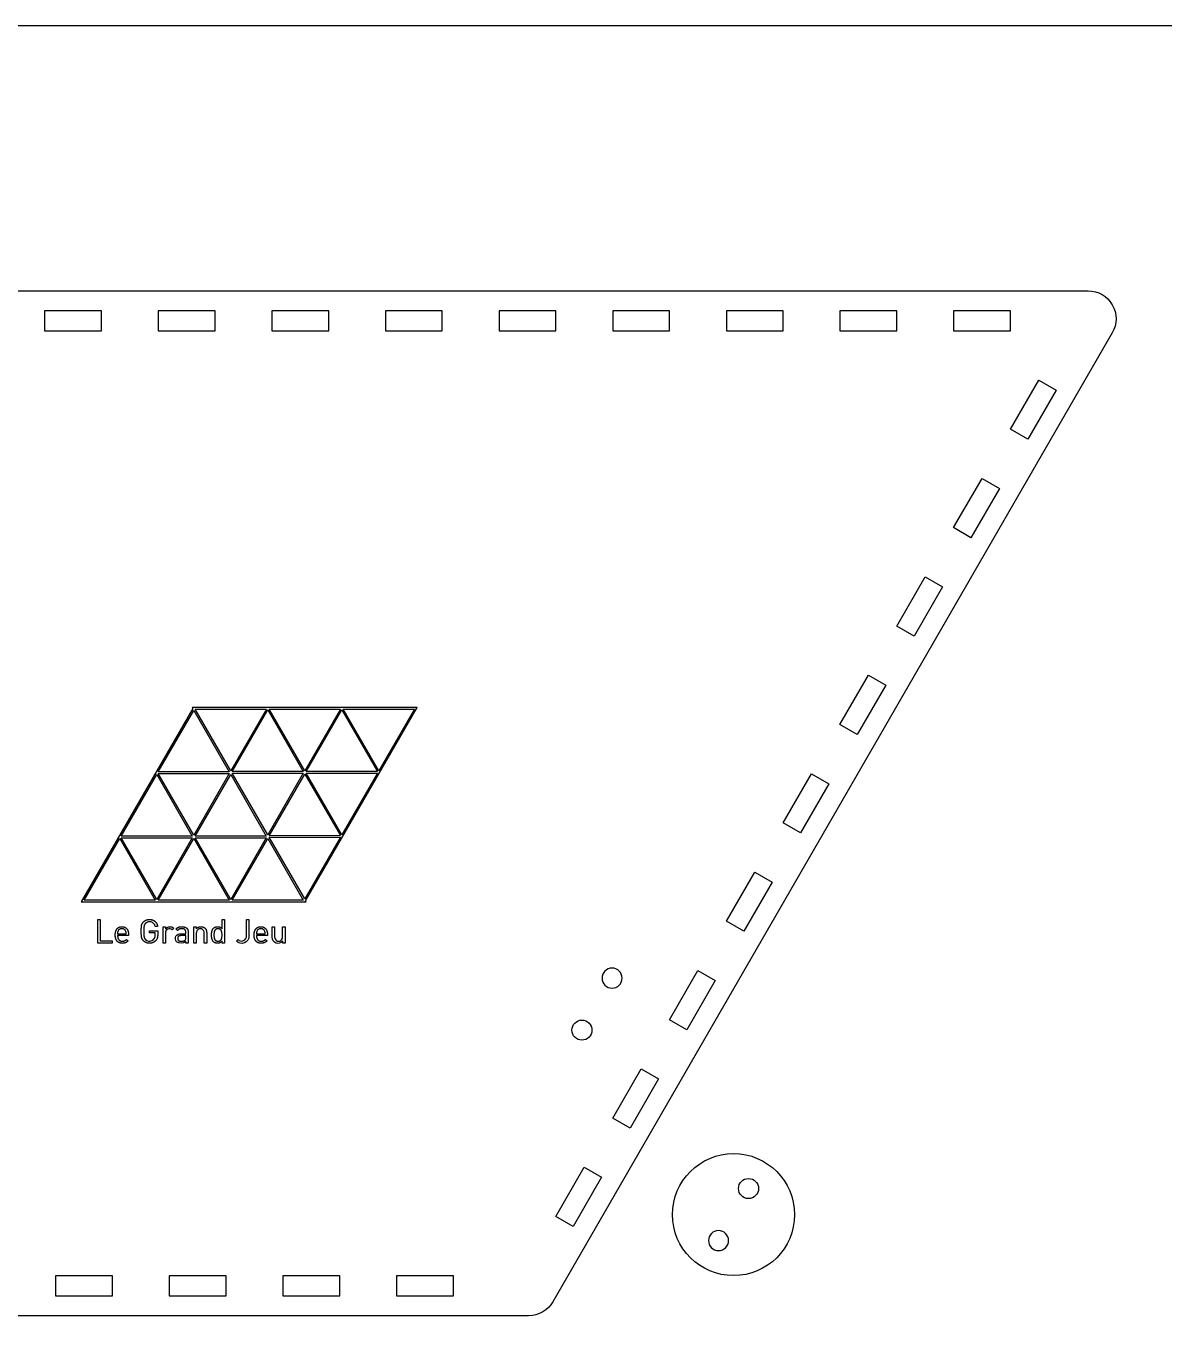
# Model space of a CAD drawing. Extents: x -364 to 3236, y -471 to 545.
# Drawn here: x 540.4 to 824.5, y 104.7 to 429 of the extents above; entities that cross this region are included whole.
import ezdxf

# ---------------------------------------------------------------- set-up
doc = ezdxf.new("R2010")
doc.units = 0
for name, color, linetype in [('CUT', 7, 'CONTINUOUS'), ('ENGRAVE', 5, 'CONTINUOUS'), ('LIVELLO_03', 3, 'CONTINUOUS')]:
    doc.layers.add(name, color=color, linetype=linetype)

msp = doc.modelspace()

# ---------------------------------------------------------------- linework, layer by layer
at = {"layer": 'CUT'}
msp.add_lwpolyline([(665.86, 107.06), (386.6, 107.06, -0.57735), (380.54, 117.56), (520.17, 359.4, -0.267949), (526.23, 362.9), (805.49, 362.9, -0.57735), (811.55, 352.4), (671.92, 110.56, -0.267949)], format="xyb", close=True, dxfattribs=at)
for points in [[(545.03, 352.9), (559.21, 352.9), (559.21, 357.9), (545.03, 357.9)], [(573.39, 352.9), (587.57, 352.9), (587.57, 357.9), (573.39, 357.9)], [(601.76, 352.9), (615.94, 352.9), (615.94, 357.9), (601.76, 357.9)], [(630.12, 352.9), (644.3, 352.9), (644.3, 357.9), (630.12, 357.9)], [(658.48, 352.9), (672.66, 352.9), (672.66, 357.9), (658.48, 357.9)], [(686.84, 352.9), (701.02, 352.9), (701.02, 357.9), (686.84, 357.9)], [(715.21, 352.9), (729.39, 352.9), (729.39, 357.9), (715.21, 357.9)], [(743.57, 352.9), (757.75, 352.9), (757.75, 357.9), (743.57, 357.9)], [(771.93, 352.9), (786.11, 352.9), (786.11, 357.9), (771.93, 357.9)], [(786.11, 328.34), (793.2, 340.62), (797.53, 338.12), (790.44, 325.84)], [(771.93, 303.78), (779.02, 316.06), (783.35, 313.56), (776.26, 301.28)], [(757.75, 279.21), (764.84, 291.5), (769.17, 289), (762.08, 276.71)], [(743.57, 254.65), (750.66, 266.93), (754.99, 264.43), (747.9, 252.15)], [(729.39, 230.09), (736.48, 242.37), (740.81, 239.87), (733.72, 227.59)], [(715.21, 205.53), (722.3, 217.81), (726.63, 215.31), (719.54, 203.03)], [(701.02, 180.96), (708.11, 193.25), (712.44, 190.75), (705.35, 178.46)], [(686.84, 156.4), (693.93, 168.68), (698.26, 166.18), (691.17, 153.9)], [(672.66, 131.84), (679.75, 144.12), (684.08, 141.62), (676.99, 129.34)], [(547.79, 112.06), (561.97, 112.06), (561.97, 117.06), (547.79, 117.06)], [(576.15, 112.06), (590.33, 112.06), (590.33, 117.06), (576.15, 117.06)], [(604.52, 112.06), (618.7, 112.06), (618.7, 117.06), (604.52, 117.06)], [(632.88, 112.06), (647.06, 112.06), (647.06, 117.06), (632.88, 117.06)]]:
    msp.add_lwpolyline(points, close=True, dxfattribs=at)
at = {"layer": 'CUT', "extrusion": (0, 0, -1)}
for centre in [(-686.68, 191.34), (-713.26, 125.81)]:
    msp.add_circle(centre, 2.5, dxfattribs=at)
at = {"layer": 'CUT'}
for centre, radius in [((679.16, 178.36), 2.5), ((717, 132.31), 15.23), ((720.74, 138.81), 2.5)]:
    msp.add_circle(centre, radius, dxfattribs=at)
at = {"layer": 'ENGRAVE'}
for points in [[(610.16, 210.63), (638.05, 258.9), (582.33, 258.88), (582.25, 259.01), (582.18, 258.88), (581.9, 258.88), (582.04, 258.64), (554.19, 210.37), (609.91, 210.37), (609.96, 210.28), (610.01, 210.37), (610.31, 210.37)], [(573.37, 242.79), (582.25, 258.18), (591.13, 242.79)], [(591.49, 243.09), (582.61, 258.47), (600.38, 258.48)], [(609.61, 242.89), (591.84, 242.89), (600.73, 258.27)], [(609.97, 243.1), (601.09, 258.48), (618.86, 258.48)], [(628.09, 242.9), (610.32, 242.89), (619.21, 258.28)], [(619.57, 258.48), (637.34, 258.49), (628.45, 243.1)], [(581.9, 226.79), (564.14, 226.79), (573.02, 242.18)], [(591.13, 242.38), (582.25, 226.99), (573.37, 242.38)], [(591.49, 242.18), (600.37, 226.79), (582.61, 226.79)], [(600.72, 227.1), (591.84, 242.48), (609.61, 242.48)], [(601.08, 226.89), (609.97, 242.28), (618.85, 226.9)], [(610.32, 242.48), (628.09, 242.49), (619.2, 227.1)], [(572.66, 210.78), (554.9, 210.78), (563.78, 226.17)], [(564.14, 226.38), (581.9, 226.38), (573.02, 210.98)], [(582.25, 226.17), (591.13, 210.78), (573.37, 210.78)], [(582.61, 226.38), (600.37, 226.38), (591.49, 210.98)], [(600.72, 226.17), (609.6, 210.78), (591.84, 210.78)], [(618.85, 226.49), (609.96, 211.1), (601.08, 226.48)], [(561.9, 200.09), (558.29, 200.09), (558.29, 205.93), (558.91, 205.93), (558.91, 200.64), (561.9, 200.64)], [(589.92, 200.09), (589.34, 200.09), (589.34, 200.57), (589.3, 200.53), (589.27, 200.49), (589.24, 200.46), (589.21, 200.42), (589.18, 200.39), (589.15, 200.36), (589.11, 200.33), (589.08, 200.3), (589.06, 200.29), (589.05, 200.28), (589.03, 200.26), (589.01, 200.25), (589, 200.24), (588.98, 200.23), (588.96, 200.22), (588.95, 200.21), (588.93, 200.2), (588.91, 200.19), (588.89, 200.18), (588.88, 200.17), (588.86, 200.16), (588.84, 200.16), (588.82, 200.15), (588.81, 200.14), (588.77, 200.13), (588.73, 200.12), (588.7, 200.11), (588.66, 200.1), (588.62, 200.09), (588.59, 200.08), (588.55, 200.07), (588.51, 200.06), (588.47, 200.06), (588.43, 200.05), (588.39, 200.05), (588.35, 200.04), (588.31, 200.04), (588.27, 200.04), (588.23, 200.04), (588.19, 200.04), (588.15, 200.04), (588.11, 200.04), (588.07, 200.04), (588.03, 200.04), (588, 200.05), (587.96, 200.05), (587.92, 200.05), (587.89, 200.06), (587.85, 200.07), (587.82, 200.07), (587.78, 200.08), (587.75, 200.09), (587.72, 200.1), (587.68, 200.11), (587.65, 200.12), (587.62, 200.13), (587.59, 200.14), (587.56, 200.16), (587.53, 200.17), (587.5, 200.18), (587.47, 200.2), (587.44, 200.21), (587.41, 200.23), (587.39, 200.24), (587.36, 200.26), (587.34, 200.28), (587.31, 200.29), (587.29, 200.31), (587.27, 200.33), (587.24, 200.35), (587.22, 200.37), (587.2, 200.39), (587.18, 200.41), (587.16, 200.43), (587.14, 200.45), (587.13, 200.47), (587.11, 200.49), (587.09, 200.51), (587.08, 200.53), (587.06, 200.56), (587.05, 200.58), (587.03, 200.6), (587.02, 200.62), (587, 200.65), (586.99, 200.67), (586.98, 200.69), (586.96, 200.72), (586.95, 200.74), (586.93, 200.79), (586.91, 200.84), (586.89, 200.89), (586.87, 200.95), (586.85, 201), (586.83, 201.05), (586.82, 201.11), (586.8, 201.16), (586.79, 201.22), (586.78, 201.28), (586.77, 201.34), (586.76, 201.39), (586.75, 201.45), (586.74, 201.51), (586.73, 201.57), (586.73, 201.63), (586.72, 201.75), (586.71, 201.87), (586.71, 201.99), (586.71, 202.1), (586.71, 202.22), (586.71, 202.34), (586.72, 202.46), (586.73, 202.58), (586.73, 202.64), (586.74, 202.7), (586.75, 202.76), (586.76, 202.82), (586.77, 202.87), (586.78, 202.93), (586.79, 202.99), (586.8, 203.04), (586.82, 203.1), (586.83, 203.16), (586.85, 203.21), (586.87, 203.26), (586.89, 203.32), (586.91, 203.37), (586.93, 203.42), (586.95, 203.47), (586.96, 203.49), (586.98, 203.52), (586.99, 203.54), (587, 203.56), (587.02, 203.59), (587.03, 203.61), (587.05, 203.63), (587.06, 203.65), (587.08, 203.68), (587.09, 203.7), (587.11, 203.72), (587.13, 203.74), (587.14, 203.76), (587.16, 203.78), (587.18, 203.8), (587.2, 203.82), (587.22, 203.84), (587.24, 203.86), (587.27, 203.88), (587.29, 203.9), (587.31, 203.92), (587.34, 203.93), (587.36, 203.95), (587.39, 203.97), (587.41, 203.98), (587.44, 204), (587.47, 204.01), (587.5, 204.03), (587.53, 204.04), (587.56, 204.05), (587.59, 204.07), (587.62, 204.08), (587.65, 204.09), (587.68, 204.1), (587.72, 204.11), (587.75, 204.12), (587.78, 204.13), (587.82, 204.14), (587.85, 204.14), (587.89, 204.15), (587.92, 204.16), (587.96, 204.16), (588, 204.16), (588.03, 204.17), (588.07, 204.17), (588.11, 204.17), (588.15, 204.17), (588.19, 204.17), (588.23, 204.17), (588.27, 204.17), (588.31, 204.17), (588.35, 204.17), (588.39, 204.16), (588.43, 204.16), (588.47, 204.15), (588.51, 204.15), (588.55, 204.14), (588.58, 204.13), (588.62, 204.12), (588.66, 204.12), (588.7, 204.11), (588.73, 204.09), (588.77, 204.08), (588.8, 204.07), (588.82, 204.06), (588.84, 204.06), (588.85, 204.05), (588.87, 204.04), (588.89, 204.03), (588.91, 204.02), (588.92, 204.02), (588.94, 204.01), (588.96, 204), (588.97, 203.99), (588.99, 203.98), (589.01, 203.96), (589.02, 203.95), (589.04, 203.94), (589.06, 203.93), (589.07, 203.92), (589.11, 203.89), (589.14, 203.86), (589.17, 203.83), (589.2, 203.8), (589.23, 203.77), (589.27, 203.73), (589.3, 203.69), (589.33, 203.66), (589.33, 205.93), (589.92, 205.93)], [(565.98, 201.95), (563.26, 201.95), (563.26, 201.87), (563.26, 201.79), (563.27, 201.71), (563.28, 201.64), (563.28, 201.6), (563.29, 201.56), (563.29, 201.53), (563.3, 201.49), (563.31, 201.46), (563.31, 201.42), (563.32, 201.39), (563.33, 201.36), (563.34, 201.33), (563.35, 201.3), (563.36, 201.26), (563.37, 201.23), (563.39, 201.21), (563.4, 201.18), (563.41, 201.15), (563.43, 201.12), (563.44, 201.09), (563.46, 201.07), (563.47, 201.04), (563.49, 201.01), (563.51, 200.99), (563.52, 200.97), (563.54, 200.94), (563.56, 200.92), (563.58, 200.9), (563.6, 200.87), (563.62, 200.85), (563.64, 200.83), (563.66, 200.81), (563.68, 200.79), (563.71, 200.78), (563.73, 200.76), (563.75, 200.74), (563.78, 200.73), (563.8, 200.71), (563.83, 200.7), (563.85, 200.68), (563.88, 200.67), (563.91, 200.66), (563.93, 200.64), (563.96, 200.63), (563.99, 200.62), (564.02, 200.61), (564.05, 200.6), (564.08, 200.6), (564.11, 200.59), (564.14, 200.58), (564.17, 200.58), (564.2, 200.57), (564.24, 200.57), (564.27, 200.56), (564.3, 200.56), (564.34, 200.56), (564.37, 200.55), (564.41, 200.55), (564.45, 200.55), (564.49, 200.55), (564.53, 200.56), (564.57, 200.56), (564.62, 200.56), (564.66, 200.56), (564.69, 200.57), (564.73, 200.57), (564.77, 200.58), (564.81, 200.59), (564.84, 200.6), (564.88, 200.61), (564.91, 200.62), (564.94, 200.63), (564.97, 200.64), (565, 200.65), (565.02, 200.66), (565.03, 200.66), (565.06, 200.68), (565.09, 200.69), (565.12, 200.71), (565.15, 200.73), (565.18, 200.75), (565.21, 200.77), (565.24, 200.79), (565.27, 200.81), (565.3, 200.83), (565.33, 200.85), (565.36, 200.88), (565.39, 200.9), (565.42, 200.93), (565.45, 200.96), (565.51, 201.01), (565.91, 200.66), (565.83, 200.58), (565.75, 200.51), (565.71, 200.48), (565.68, 200.45), (565.64, 200.42), (565.6, 200.39), (565.56, 200.36), (565.52, 200.33), (565.48, 200.31), (565.44, 200.28), (565.4, 200.26), (565.36, 200.24), (565.32, 200.22), (565.28, 200.2), (565.23, 200.18), (565.19, 200.16), (565.14, 200.14), (565.09, 200.13), (565.05, 200.11), (565, 200.1), (564.95, 200.09), (564.89, 200.08), (564.84, 200.07), (564.79, 200.06), (564.73, 200.05), (564.67, 200.05), (564.61, 200.04), (564.55, 200.04), (564.49, 200.04), (564.43, 200.04), (564.38, 200.04), (564.33, 200.04), (564.28, 200.04), (564.23, 200.04), (564.19, 200.05), (564.14, 200.05), (564.09, 200.06), (564.05, 200.07), (564, 200.08), (563.96, 200.08), (563.91, 200.09), (563.87, 200.11), (563.83, 200.12), (563.79, 200.13), (563.74, 200.14), (563.7, 200.16), (563.66, 200.18), (563.62, 200.19), (563.59, 200.21), (563.55, 200.23), (563.51, 200.25), (563.47, 200.27), (563.44, 200.29), (563.4, 200.32), (563.37, 200.34), (563.33, 200.36), (563.3, 200.39), (563.27, 200.42), (563.24, 200.45), (563.21, 200.48), (563.18, 200.51), (563.15, 200.54), (563.12, 200.57), (563.09, 200.6), (563.07, 200.64), (563.04, 200.67), (563.02, 200.71), (562.99, 200.75), (562.97, 200.79), (562.95, 200.83), (562.92, 200.87), (562.9, 200.91), (562.88, 200.95), (562.86, 200.99), (562.84, 201.04), (562.83, 201.09), (562.81, 201.13), (562.79, 201.18), (562.78, 201.23), (562.76, 201.28), (562.75, 201.33), (562.74, 201.39), (562.73, 201.44), (562.71, 201.49), (562.71, 201.55), (562.7, 201.61), (562.69, 201.67), (562.68, 201.72), (562.68, 201.79), (562.67, 201.85), (562.67, 201.97), (562.66, 202.1), (562.67, 202.23), (562.67, 202.34), (562.68, 202.46), (562.69, 202.57), (562.7, 202.62), (562.71, 202.68), (562.72, 202.73), (562.73, 202.78), (562.74, 202.83), (562.75, 202.88), (562.76, 202.93), (562.78, 202.98), (562.79, 203.03), (562.81, 203.07), (562.82, 203.12), (562.84, 203.16), (562.86, 203.21), (562.87, 203.25), (562.89, 203.29), (562.91, 203.33), (562.94, 203.37), (562.96, 203.41), (562.98, 203.45), (563, 203.49), (563.03, 203.53), (563.05, 203.56), (563.08, 203.6), (563.11, 203.63), (563.14, 203.66), (563.16, 203.7), (563.19, 203.73), (563.22, 203.76), (563.25, 203.79), (563.29, 203.82), (563.32, 203.84), (563.35, 203.87), (563.38, 203.89), (563.42, 203.92), (563.45, 203.94), (563.49, 203.96), (563.52, 203.98), (563.56, 204), (563.6, 204.02), (563.63, 204.04), (563.67, 204.05), (563.71, 204.07), (563.75, 204.08), (563.79, 204.1), (563.83, 204.11), (563.87, 204.12), (563.92, 204.13), (563.96, 204.14), (564, 204.15), (564.05, 204.15), (564.09, 204.16), (564.14, 204.16), (564.18, 204.17), (564.23, 204.17), (564.28, 204.17), (564.32, 204.17), (564.37, 204.17), (564.42, 204.17), (564.47, 204.17), (564.51, 204.17), (564.56, 204.16), (564.61, 204.15), (564.65, 204.15), (564.7, 204.14), (564.74, 204.13), (564.78, 204.12), (564.82, 204.11), (564.86, 204.1), (564.91, 204.09), (564.95, 204.07), (564.98, 204.06), (565.02, 204.04), (565.06, 204.03), (565.1, 204.01), (565.13, 203.99), (565.17, 203.97), (565.21, 203.95), (565.24, 203.93), (565.27, 203.9), (565.31, 203.88), (565.34, 203.85), (565.37, 203.83), (565.4, 203.8), (565.43, 203.77), (565.46, 203.74), (565.49, 203.71), (565.52, 203.68), (565.55, 203.65), (565.57, 203.61), (565.6, 203.58), (565.62, 203.55), (565.65, 203.51), (565.67, 203.47), (565.69, 203.44), (565.72, 203.4), (565.74, 203.36), (565.76, 203.32), (565.78, 203.28), (565.79, 203.24), (565.81, 203.2), (565.83, 203.16), (565.84, 203.12), (565.86, 203.07), (565.87, 203.03), (565.89, 202.98), (565.9, 202.94), (565.91, 202.89), (565.92, 202.84), (565.93, 202.8), (565.94, 202.75), (565.95, 202.7), (565.95, 202.65), (565.96, 202.6), (565.97, 202.55), (565.97, 202.44), (565.98, 202.33), (565.98, 202.22)], [(589.33, 202.1), (589.33, 202.25), (589.32, 202.4), (589.31, 202.54), (589.29, 202.68), (589.29, 202.71), (589.29, 202.75), (589.28, 202.78), (589.27, 202.81), (589.27, 202.85), (589.26, 202.88), (589.25, 202.91), (589.24, 202.94), (589.23, 202.97), (589.22, 203), (589.21, 203.03), (589.2, 203.06), (589.19, 203.09), (589.18, 203.12), (589.17, 203.15), (589.15, 203.17), (589.14, 203.2), (589.13, 203.22), (589.11, 203.25), (589.1, 203.27), (589.08, 203.3), (589.06, 203.32), (589.04, 203.34), (589.02, 203.36), (589.01, 203.39), (588.98, 203.41), (588.96, 203.43), (588.94, 203.45), (588.92, 203.46), (588.9, 203.48), (588.87, 203.5), (588.85, 203.52), (588.83, 203.52), (588.82, 203.53), (588.81, 203.54), (588.79, 203.55), (588.78, 203.55), (588.77, 203.56), (588.75, 203.57), (588.74, 203.57), (588.72, 203.58), (588.71, 203.59), (588.69, 203.59), (588.68, 203.6), (588.66, 203.6), (588.65, 203.61), (588.63, 203.61), (588.61, 203.62), (588.6, 203.62), (588.58, 203.62), (588.55, 203.63), (588.51, 203.64), (588.47, 203.64), (588.44, 203.64), (588.4, 203.65), (588.36, 203.65), (588.32, 203.65), (588.28, 203.65), (588.24, 203.65), (588.2, 203.64), (588.16, 203.64), (588.12, 203.64), (588.09, 203.63), (588.05, 203.62), (588.04, 203.62), (588.02, 203.62), (588, 203.61), (587.99, 203.61), (587.97, 203.6), (587.96, 203.6), (587.94, 203.59), (587.93, 203.59), (587.91, 203.58), (587.9, 203.57), (587.88, 203.57), (587.87, 203.56), (587.85, 203.55), (587.84, 203.55), (587.83, 203.54), (587.81, 203.53), (587.8, 203.52), (587.79, 203.52), (587.76, 203.5), (587.74, 203.48), (587.72, 203.46), (587.69, 203.45), (587.67, 203.43), (587.65, 203.41), (587.63, 203.39), (587.61, 203.36), (587.59, 203.34), (587.57, 203.32), (587.56, 203.3), (587.54, 203.27), (587.52, 203.25), (587.51, 203.22), (587.49, 203.2), (587.48, 203.17), (587.47, 203.15), (587.45, 203.12), (587.44, 203.09), (587.43, 203.06), (587.42, 203.03), (587.41, 203), (587.4, 202.97), (587.39, 202.94), (587.38, 202.91), (587.37, 202.88), (587.37, 202.85), (587.36, 202.81), (587.35, 202.78), (587.35, 202.75), (587.34, 202.71), (587.34, 202.68), (587.32, 202.54), (587.31, 202.4), (587.3, 202.25), (587.3, 202.1), (587.3, 201.96), (587.31, 201.81), (587.32, 201.67), (587.34, 201.53), (587.34, 201.5), (587.35, 201.46), (587.35, 201.43), (587.36, 201.39), (587.37, 201.36), (587.37, 201.33), (587.38, 201.3), (587.39, 201.27), (587.4, 201.24), (587.41, 201.21), (587.42, 201.18), (587.43, 201.15), (587.44, 201.12), (587.45, 201.09), (587.47, 201.06), (587.48, 201.04), (587.49, 201.01), (587.51, 200.99), (587.52, 200.96), (587.54, 200.94), (587.56, 200.91), (587.57, 200.89), (587.59, 200.87), (587.61, 200.84), (587.63, 200.82), (587.65, 200.8), (587.67, 200.78), (587.69, 200.76), (587.72, 200.75), (587.74, 200.73), (587.76, 200.71), (587.79, 200.69), (587.8, 200.68), (587.81, 200.68), (587.83, 200.67), (587.84, 200.66), (587.85, 200.66), (587.87, 200.65), (587.88, 200.64), (587.9, 200.64), (587.91, 200.63), (587.93, 200.62), (587.94, 200.62), (587.96, 200.61), (587.97, 200.61), (587.99, 200.6), (588, 200.6), (588.02, 200.59), (588.04, 200.59), (588.05, 200.59), (588.09, 200.58), (588.12, 200.57), (588.16, 200.57), (588.2, 200.57), (588.24, 200.56), (588.28, 200.56), (588.32, 200.56), (588.36, 200.56), (588.4, 200.56), (588.44, 200.57), (588.47, 200.57), (588.51, 200.57), (588.55, 200.58), (588.58, 200.59), (588.6, 200.59), (588.61, 200.59), (588.63, 200.6), (588.65, 200.6), (588.66, 200.61), (588.68, 200.61), (588.69, 200.62), (588.71, 200.62), (588.72, 200.63), (588.74, 200.64), (588.75, 200.64), (588.77, 200.65), (588.78, 200.66), (588.79, 200.66), (588.81, 200.67), (588.82, 200.68), (588.83, 200.68), (588.85, 200.69), (588.87, 200.71), (588.9, 200.73), (588.92, 200.75), (588.94, 200.76), (588.96, 200.78), (588.98, 200.8), (589.01, 200.82), (589.02, 200.84), (589.04, 200.87), (589.06, 200.89), (589.08, 200.91), (589.1, 200.94), (589.11, 200.96), (589.13, 200.99), (589.14, 201.01), (589.15, 201.04), (589.17, 201.06), (589.18, 201.09), (589.19, 201.12), (589.2, 201.15), (589.21, 201.18), (589.22, 201.21), (589.23, 201.24), (589.24, 201.27), (589.25, 201.3), (589.26, 201.33), (589.27, 201.36), (589.27, 201.39), (589.28, 201.43), (589.29, 201.46), (589.29, 201.5), (589.29, 201.53), (589.31, 201.67), (589.32, 201.81), (589.33, 201.96)], [(600.65, 201.95), (597.92, 201.95), (597.92, 201.87), (597.93, 201.79), (597.93, 201.71), (597.94, 201.64), (597.95, 201.6), (597.95, 201.56), (597.96, 201.53), (597.96, 201.49), (597.97, 201.46), (597.98, 201.42), (597.99, 201.39), (598, 201.36), (598.01, 201.33), (598.02, 201.3), (598.03, 201.26), (598.04, 201.23), (598.05, 201.21), (598.07, 201.18), (598.08, 201.15), (598.09, 201.12), (598.11, 201.09), (598.12, 201.07), (598.14, 201.04), (598.15, 201.01), (598.17, 200.99), (598.19, 200.97), (598.21, 200.94), (598.23, 200.92), (598.24, 200.9), (598.26, 200.87), (598.29, 200.85), (598.31, 200.83), (598.33, 200.81), (598.35, 200.79), (598.37, 200.78), (598.4, 200.76), (598.42, 200.74), (598.44, 200.73), (598.47, 200.71), (598.49, 200.7), (598.52, 200.68), (598.54, 200.67), (598.57, 200.66), (598.6, 200.64), (598.63, 200.63), (598.66, 200.62), (598.68, 200.61), (598.71, 200.6), (598.74, 200.6), (598.78, 200.59), (598.81, 200.58), (598.84, 200.58), (598.87, 200.57), (598.9, 200.57), (598.94, 200.56), (598.97, 200.56), (599.01, 200.56), (599.04, 200.55), (599.08, 200.55), (599.11, 200.55), (599.16, 200.55), (599.2, 200.56), (599.24, 200.56), (599.28, 200.56), (599.32, 200.56), (599.36, 200.57), (599.4, 200.57), (599.44, 200.58), (599.47, 200.59), (599.51, 200.6), (599.54, 200.61), (599.57, 200.62), (599.61, 200.63), (599.64, 200.64), (599.67, 200.65), (599.68, 200.66), (599.7, 200.66), (599.73, 200.68), (599.76, 200.69), (599.79, 200.71), (599.82, 200.73), (599.85, 200.75), (599.88, 200.77), (599.9, 200.79), (599.93, 200.81), (599.96, 200.83), (599.99, 200.85), (600.02, 200.88), (600.05, 200.9), (600.08, 200.93), (600.11, 200.96), (600.17, 201.01), (600.57, 200.66), (600.5, 200.58), (600.42, 200.51), (600.38, 200.48), (600.34, 200.45), (600.3, 200.42), (600.27, 200.39), (600.23, 200.36), (600.19, 200.33), (600.15, 200.31), (600.11, 200.28), (600.07, 200.26), (600.03, 200.24), (599.98, 200.22), (599.94, 200.2), (599.9, 200.18), (599.85, 200.16), (599.81, 200.14), (599.76, 200.13), (599.71, 200.11), (599.66, 200.1), (599.61, 200.09), (599.56, 200.08), (599.51, 200.07), (599.45, 200.06), (599.4, 200.05), (599.34, 200.05), (599.28, 200.04), (599.22, 200.04), (599.16, 200.04), (599.1, 200.04), (599.05, 200.04), (599, 200.04), (598.95, 200.04), (598.9, 200.04), (598.85, 200.05), (598.81, 200.05), (598.76, 200.06), (598.71, 200.07), (598.67, 200.08), (598.62, 200.08), (598.58, 200.09), (598.54, 200.11), (598.49, 200.12), (598.45, 200.13), (598.41, 200.14), (598.37, 200.16), (598.33, 200.18), (598.29, 200.19), (598.25, 200.21), (598.21, 200.23), (598.18, 200.25), (598.14, 200.27), (598.1, 200.29), (598.07, 200.32), (598.03, 200.34), (598, 200.36), (597.97, 200.39), (597.94, 200.42), (597.9, 200.45), (597.87, 200.48), (597.84, 200.51), (597.82, 200.54), (597.79, 200.57), (597.76, 200.6), (597.73, 200.64), (597.71, 200.67), (597.68, 200.71), (597.66, 200.75), (597.63, 200.79), (597.61, 200.83), (597.59, 200.87), (597.57, 200.91), (597.55, 200.95), (597.53, 200.99), (597.51, 201.04), (597.49, 201.09), (597.47, 201.13), (597.46, 201.18), (597.44, 201.23), (597.43, 201.28), (597.41, 201.33), (597.4, 201.39), (597.39, 201.44), (597.38, 201.49), (597.37, 201.55), (597.36, 201.61), (597.36, 201.67), (597.35, 201.72), (597.34, 201.79), (597.34, 201.85), (597.33, 201.97), (597.33, 202.1), (597.33, 202.23), (597.34, 202.34), (597.35, 202.46), (597.36, 202.57), (597.37, 202.62), (597.37, 202.68), (597.38, 202.73), (597.39, 202.78), (597.4, 202.83), (597.42, 202.88), (597.43, 202.93), (597.44, 202.98), (597.46, 203.03), (597.47, 203.07), (597.49, 203.12), (597.5, 203.16), (597.52, 203.21), (597.54, 203.25), (597.56, 203.29), (597.58, 203.33), (597.6, 203.37), (597.62, 203.41), (597.65, 203.45), (597.67, 203.49), (597.7, 203.53), (597.72, 203.56), (597.75, 203.6), (597.77, 203.63), (597.8, 203.66), (597.83, 203.7), (597.86, 203.73), (597.89, 203.76), (597.92, 203.79), (597.95, 203.82), (597.98, 203.84), (598.02, 203.87), (598.05, 203.89), (598.08, 203.92), (598.12, 203.94), (598.15, 203.96), (598.19, 203.98), (598.22, 204), (598.26, 204.02), (598.3, 204.04), (598.34, 204.05), (598.38, 204.07), (598.42, 204.08), (598.46, 204.1), (598.5, 204.11), (598.54, 204.12), (598.58, 204.13), (598.62, 204.14), (598.67, 204.15), (598.71, 204.15), (598.76, 204.16), (598.8, 204.16), (598.85, 204.17), (598.89, 204.17), (598.94, 204.17), (598.99, 204.17), (599.04, 204.17), (599.09, 204.17), (599.13, 204.17), (599.18, 204.17), (599.23, 204.16), (599.27, 204.15), (599.32, 204.15), (599.36, 204.14), (599.4, 204.13), (599.45, 204.12), (599.49, 204.11), (599.53, 204.1), (599.57, 204.09), (599.61, 204.07), (599.65, 204.06), (599.69, 204.04), (599.73, 204.03), (599.76, 204.01), (599.8, 203.99), (599.84, 203.97), (599.87, 203.95), (599.91, 203.93), (599.94, 203.9), (599.97, 203.88), (600.01, 203.85), (600.04, 203.83), (600.07, 203.8), (600.1, 203.77), (600.13, 203.74), (600.16, 203.71), (600.18, 203.68), (600.21, 203.65), (600.24, 203.61), (600.26, 203.58), (600.29, 203.55), (600.31, 203.51), (600.34, 203.47), (600.36, 203.44), (600.38, 203.4), (600.4, 203.36), (600.42, 203.32), (600.44, 203.28), (600.46, 203.24), (600.48, 203.2), (600.49, 203.16), (600.51, 203.12), (600.52, 203.07), (600.54, 203.03), (600.55, 202.98), (600.56, 202.94), (600.58, 202.89), (600.59, 202.84), (600.6, 202.8), (600.6, 202.75), (600.61, 202.7), (600.62, 202.65), (600.63, 202.6), (600.63, 202.55), (600.64, 202.44), (600.65, 202.33), (600.65, 202.22)]]:
    msp.add_lwpolyline(points, close=True, dxfattribs=at)
for points in [[(573.27, 202.22), (573.27, 202.09), (573.26, 201.97), (573.25, 201.86), (573.25, 201.8), (573.24, 201.75), (573.23, 201.7), (573.23, 201.64), (573.22, 201.59), (573.21, 201.54), (573.19, 201.49), (573.18, 201.45), (573.17, 201.4), (573.16, 201.35), (573.14, 201.31), (573.12, 201.27), (573.11, 201.22), (573.09, 201.18), (573.07, 201.14), (573.05, 201.1), (573.03, 201.05), (573, 201.01), (572.98, 200.97), (572.95, 200.93), (572.92, 200.9), (572.9, 200.86), (572.87, 200.82), (572.84, 200.78), (572.8, 200.75), (572.77, 200.71), (572.73, 200.67), (572.69, 200.63), (572.65, 200.59), (572.61, 200.55), (572.57, 200.52), (572.52, 200.48), (572.48, 200.45), (572.44, 200.41), (572.39, 200.38), (572.35, 200.35), (572.3, 200.33), (572.25, 200.3), (572.21, 200.27), (572.16, 200.25), (572.11, 200.23), (572.06, 200.2), (572.01, 200.18), (571.96, 200.17), (571.91, 200.15), (571.86, 200.13), (571.81, 200.12), (571.75, 200.1), (571.7, 200.09), (571.65, 200.08), (571.6, 200.07), (571.54, 200.06), (571.49, 200.05), (571.43, 200.05), (571.38, 200.04), (571.32, 200.04), (571.27, 200.04), (571.21, 200.04), (571.16, 200.04), (571.1, 200.04), (571.05, 200.04), (571, 200.05), (570.94, 200.05), (570.89, 200.06), (570.84, 200.07), (570.79, 200.08), (570.74, 200.09), (570.69, 200.1), (570.64, 200.11), (570.59, 200.12), (570.54, 200.14), (570.49, 200.16), (570.44, 200.17), (570.39, 200.19), (570.35, 200.21), (570.3, 200.23), (570.25, 200.26), (570.21, 200.28), (570.16, 200.3), (570.12, 200.33), (570.08, 200.36), (570.03, 200.38), (569.99, 200.41), (569.95, 200.44), (569.91, 200.47), (569.87, 200.5), (569.83, 200.54), (569.79, 200.57), (569.75, 200.61), (569.72, 200.64), (569.67, 200.7), (569.64, 200.72), (569.62, 200.75), (569.6, 200.77), (569.58, 200.8), (569.55, 200.83), (569.53, 200.85), (569.52, 200.88), (569.5, 200.91), (569.48, 200.93), (569.46, 200.96), (569.45, 200.99), (569.43, 201.02), (569.41, 201.04), (569.4, 201.07), (569.39, 201.1), (569.37, 201.13), (569.36, 201.16), (569.35, 201.18), (569.34, 201.21), (569.33, 201.24), (569.3, 201.31), (569.28, 201.37), (569.27, 201.43), (569.25, 201.5), (569.24, 201.57), (569.22, 201.64), (569.21, 201.71), (569.2, 201.78), (569.19, 201.86), (569.19, 201.94), (569.18, 202.02), (569.18, 202.1), (569.17, 202.19), (569.17, 203.01), (569.17, 203.82), (569.18, 203.91), (569.18, 203.99), (569.19, 204.08), (569.19, 204.15), (569.2, 204.23), (569.21, 204.31), (569.22, 204.38), (569.24, 204.45), (569.25, 204.52), (569.27, 204.58), (569.28, 204.65), (569.3, 204.71), (569.33, 204.77), (569.34, 204.8), (569.35, 204.83), (569.36, 204.86), (569.37, 204.89), (569.39, 204.92), (569.4, 204.95), (569.41, 204.97), (569.43, 205), (569.45, 205.03), (569.46, 205.05), (569.48, 205.08), (569.5, 205.11), (569.52, 205.14), (569.53, 205.16), (569.55, 205.19), (569.58, 205.22), (569.6, 205.24), (569.62, 205.27), (569.64, 205.29), (569.67, 205.32), (569.72, 205.37), (569.75, 205.41), (569.79, 205.45), (569.83, 205.48), (569.87, 205.51), (569.91, 205.55), (569.95, 205.58), (570, 205.61), (570.04, 205.64), (570.08, 205.67), (570.12, 205.69), (570.17, 205.72), (570.21, 205.74), (570.26, 205.77), (570.3, 205.79), (570.35, 205.81), (570.39, 205.83), (570.44, 205.85), (570.49, 205.86), (570.54, 205.88), (570.58, 205.89), (570.63, 205.91), (570.68, 205.92), (570.73, 205.93), (570.78, 205.94), (570.84, 205.95), (570.89, 205.96), (570.94, 205.96), (570.99, 205.97), (571.05, 205.97), (571.1, 205.98), (571.16, 205.98), (571.21, 205.98), (571.26, 205.98), (571.31, 205.98), (571.36, 205.97), (571.42, 205.97), (571.47, 205.97), (571.51, 205.96), (571.56, 205.96), (571.61, 205.95), (571.66, 205.94), (571.71, 205.93), (571.75, 205.92), (571.8, 205.91), (571.84, 205.9), (571.89, 205.88), (571.93, 205.87), (571.98, 205.85), (572.02, 205.84), (572.06, 205.82), (572.11, 205.8), (572.15, 205.78), (572.19, 205.76), (572.23, 205.74), (572.27, 205.72), (572.31, 205.7), (572.34, 205.68), (572.38, 205.65), (572.42, 205.63), (572.45, 205.6), (572.49, 205.57), (572.52, 205.55), (572.56, 205.52), (572.59, 205.49), (572.62, 205.46), (572.65, 205.43), (572.68, 205.4), (572.71, 205.37), (572.74, 205.34), (572.77, 205.3), (572.8, 205.27), (572.83, 205.24), (572.86, 205.2), (572.88, 205.16), (572.91, 205.13), (572.93, 205.09), (572.95, 205.05), (572.98, 205.02), (573, 204.98), (573.02, 204.94), (573.04, 204.9), (573.06, 204.86), (573.08, 204.81), (573.1, 204.77), (573.12, 204.73), (573.13, 204.69), (573.15, 204.64), (573.16, 204.6), (573.18, 204.56), (573.19, 204.51), (573.2, 204.47), (573.22, 204.42), (573.23, 204.37), (573.24, 204.33), (573.25, 204.28), (573.25, 204.23), (572.63, 204.23, 0.606678), (570.2, 205), (570.18, 204.99), (570.17, 204.97), (570.15, 204.95), (570.13, 204.93), (570.12, 204.91), (570.1, 204.89), (570.09, 204.88), (570.08, 204.86), (570.06, 204.84), (570.05, 204.82), (570.04, 204.8), (570.02, 204.78), (570.01, 204.76), (570, 204.74), (569.99, 204.72), (569.98, 204.7), (569.97, 204.68), (569.96, 204.66), (569.95, 204.64), (569.94, 204.62), (569.93, 204.6), (569.92, 204.57), (569.92, 204.55), (569.91, 204.53), (569.9, 204.5), (569.89, 204.48), (569.88, 204.43), (569.87, 204.38), (569.86, 204.32), (569.85, 204.26), (569.84, 204.2), (569.83, 204.14), (569.82, 204.08), (569.81, 203.94), (569.8, 203.78), (569.79, 203.43), (569.79, 202.58), (569.8, 202.23), (569.81, 202.08), (569.82, 201.94), (569.83, 201.87), (569.84, 201.81), (569.85, 201.75), (569.86, 201.69), (569.87, 201.63), (569.88, 201.58), (569.89, 201.53), (569.9, 201.51), (569.91, 201.48), (569.92, 201.46), (569.92, 201.43), (569.93, 201.41), (569.94, 201.39), (569.95, 201.37), (569.96, 201.35), (569.97, 201.32), (569.98, 201.3), (569.99, 201.28), (570, 201.26), (570.01, 201.25), (570.02, 201.23), (570.04, 201.21), (570.05, 201.19), (570.06, 201.17), (570.08, 201.15), (570.09, 201.13), (570.1, 201.11), (570.12, 201.09), (570.13, 201.08), (570.15, 201.06), (570.17, 201.04), (570.18, 201.02), (570.2, 201, 0.699813), (572.65, 202.15), (572.65, 202.6), (571.21, 202.6), (571.21, 203.15), (573.27, 203.15)], [(596.05, 201.86, -0.676883), (592.89, 200.56), (593.31, 200.98, 0.714452), (595.43, 201.94), (595.43, 205.93), (596.05, 205.93)], [(565.39, 202.39, 1.200445), (563.26, 202.39)], [(577.31, 203.8), (576.87, 203.35, 0.719751), (575.21, 202.56), (575.21, 200.09), (574.62, 200.09), (574.62, 204.12), (575.21, 204.12), (575.21, 203.63, -0.433331)], [(580.87, 200.09), (580.28, 200.09), (580.28, 200.47, -0.348301), (577.97, 200.41, -0.705845), (579.07, 202.39), (580.28, 202.39), (580.28, 202.78), (580.28, 202.83), (580.28, 202.86), (580.28, 202.89), (580.28, 202.91), (580.27, 202.94), (580.27, 202.96), (580.27, 202.99), (580.26, 203.01), (580.26, 203.03), (580.25, 203.06), (580.25, 203.08), (580.24, 203.1), (580.24, 203.12), (580.23, 203.14), (580.22, 203.17), (580.21, 203.19), (580.21, 203.21), (580.2, 203.23), (580.19, 203.25), (580.18, 203.26), (580.17, 203.28), (580.16, 203.3), (580.15, 203.32), (580.14, 203.34), (580.12, 203.35), (580.11, 203.37), (580.1, 203.38), (580.09, 203.4), (580.07, 203.41), (580.06, 203.43), (580.04, 203.44), (580.04, 203.45), (580.03, 203.46), (580.02, 203.46), (580.01, 203.47), (580, 203.48), (579.98, 203.49), (579.96, 203.51), (579.94, 203.52), (579.92, 203.53), (579.9, 203.54), (579.88, 203.55), (579.86, 203.56), (579.84, 203.57), (579.82, 203.58), (579.8, 203.59), (579.77, 203.59), (579.75, 203.6), (579.73, 203.61), (579.7, 203.62), (579.67, 203.62), (579.65, 203.63), (579.62, 203.63), (579.59, 203.64), (579.56, 203.64), (579.51, 203.65), (579.44, 203.66), (579.38, 203.66), (579.32, 203.66), (579.25, 203.66), (579.15, 203.66), (579.11, 203.66), (579.06, 203.66), (579.02, 203.65), (578.98, 203.65), (578.94, 203.64), (578.9, 203.64), (578.86, 203.63), (578.82, 203.62), (578.79, 203.62), (578.75, 203.61), (578.72, 203.6), (578.7, 203.59), (578.69, 203.59), (578.67, 203.58), (578.66, 203.57), (578.65, 203.57), (578.63, 203.56), (578.62, 203.56), (578.6, 203.55), (578.59, 203.54), (578.58, 203.53), (578.56, 203.53), (578.55, 203.52), (578.54, 203.51), (578.52, 203.5), (578.51, 203.49), (578.5, 203.48), (578.48, 203.47), (578.47, 203.46), (578.45, 203.44), (578.42, 203.42), (578.39, 203.4), (578.37, 203.37), (578.35, 203.35), (578.32, 203.32), (578.3, 203.29), (578.27, 203.27), (578.25, 203.24), (578.23, 203.2), (577.83, 203.57), (577.86, 203.62), (577.9, 203.66), (577.93, 203.7), (577.97, 203.74), (578, 203.77), (578.04, 203.81), (578.08, 203.84), (578.09, 203.85), (578.11, 203.87), (578.13, 203.88), (578.15, 203.9), (578.17, 203.91), (578.19, 203.93), (578.21, 203.94), (578.23, 203.95), (578.25, 203.96), (578.27, 203.97), (578.29, 203.99), (578.31, 204), (578.33, 204.01), (578.35, 204.02), (578.37, 204.03), (578.39, 204.03), (578.41, 204.04), (578.43, 204.05), (578.47, 204.07), (578.52, 204.08), (578.56, 204.09), (578.61, 204.1), (578.65, 204.12), (578.7, 204.13), (578.75, 204.13), (578.8, 204.14), (578.85, 204.15), (578.91, 204.16), (578.96, 204.16), (579.02, 204.17), (579.08, 204.17), (579.13, 204.17), (579.26, 204.17), (579.36, 204.17), (579.45, 204.17), (579.55, 204.16), (579.64, 204.15), (579.73, 204.14), (579.77, 204.13), (579.81, 204.13), (579.85, 204.12), (579.89, 204.11), (579.93, 204.1), (579.97, 204.09), (580.01, 204.08), (580.04, 204.07), (580.08, 204.05), (580.12, 204.04), (580.15, 204.03), (580.18, 204.01), (580.22, 204), (580.25, 203.98), (580.28, 203.97), (580.31, 203.95), (580.34, 203.93), (580.37, 203.91), (580.4, 203.89), (580.42, 203.87), (580.45, 203.85), (580.47, 203.83), (580.5, 203.81), (580.52, 203.79), (580.55, 203.77), (580.57, 203.74), (580.59, 203.72), (580.61, 203.69), (580.63, 203.67), (580.65, 203.64), (580.67, 203.62), (580.68, 203.59), (580.7, 203.56), (580.72, 203.53), (580.73, 203.5), (580.75, 203.47), (580.76, 203.44), (580.77, 203.41), (580.78, 203.38), (580.8, 203.35), (580.81, 203.31), (580.82, 203.28), (580.83, 203.25), (580.83, 203.21), (580.84, 203.18), (580.85, 203.14), (580.85, 203.1), (580.86, 203.07), (580.86, 203.03), (580.87, 202.99), (580.87, 202.95), (580.87, 202.91), (580.87, 202.87), (580.87, 202.83)], [(580.28, 201.51), (580.28, 201.95), (579.15, 201.95), (579.09, 201.95), (579.04, 201.95), (578.99, 201.94), (578.94, 201.94), (578.89, 201.93), (578.86, 201.93), (578.84, 201.92), (578.82, 201.92), (578.8, 201.91), (578.77, 201.91), (578.75, 201.9), (578.73, 201.9), (578.71, 201.89), (578.69, 201.89), (578.67, 201.88), (578.65, 201.87), (578.63, 201.86), (578.62, 201.86), (578.6, 201.85), (578.58, 201.84), (578.56, 201.83), (578.55, 201.82), (578.53, 201.81), (578.52, 201.8), (578.5, 201.79), (578.49, 201.78), (578.47, 201.77), (578.46, 201.76), (578.44, 201.75), (578.43, 201.74), (578.42, 201.72), (578.41, 201.71), (578.39, 201.7), (578.38, 201.68), (578.37, 201.67), (578.36, 201.66), (578.35, 201.64), (578.34, 201.63), (578.33, 201.61), (578.32, 201.6), (578.32, 201.58), (578.31, 201.56), (578.3, 201.55), (578.3, 201.53), (578.29, 201.51), (578.28, 201.5), (578.28, 201.48), (578.27, 201.46), (578.27, 201.44), (578.26, 201.42), (578.26, 201.4), (578.26, 201.38), (578.25, 201.36), (578.25, 201.34), (578.25, 201.32), (578.25, 201.3), (578.25, 201.28), (578.25, 201.26), (578.25, 201.23), (578.25, 201.21), (578.25, 201.19), (578.25, 201.17), (578.25, 201.15), (578.25, 201.13), (578.25, 201.11), (578.26, 201.09), (578.26, 201.07), (578.26, 201.05), (578.27, 201.03), (578.27, 201.01), (578.28, 201), (578.28, 200.98), (578.29, 200.96), (578.29, 200.94), (578.3, 200.93), (578.31, 200.91), (578.32, 200.9), (578.32, 200.88), (578.33, 200.87), (578.34, 200.85), (578.35, 200.84), (578.36, 200.82), (578.37, 200.81), (578.38, 200.8), (578.39, 200.78), (578.4, 200.77), (578.42, 200.76), (578.43, 200.75), (578.44, 200.74), (578.45, 200.72), (578.47, 200.71), (578.48, 200.7), (578.5, 200.69), (578.51, 200.68), (578.53, 200.67), (578.54, 200.66), (578.56, 200.66), (578.58, 200.65), (578.59, 200.64), (578.61, 200.63), (578.63, 200.62), (578.65, 200.62), (578.67, 200.61), (578.69, 200.6), (578.71, 200.6), (578.73, 200.59), (578.75, 200.59), (578.78, 200.58), (578.8, 200.58), (578.85, 200.57), (578.9, 200.56), (578.95, 200.56), (579, 200.55), (579.06, 200.55), (579.11, 200.55), (579.17, 200.55), (579.24, 200.55), (579.3, 200.55), (579.36, 200.55), (579.43, 200.56), (579.49, 200.56), (579.55, 200.57), (579.6, 200.58), (579.66, 200.59), (579.68, 200.59), (579.69, 200.59), (579.7, 200.6), (579.72, 200.6), (579.73, 200.6), (579.74, 200.61), (579.76, 200.61), (579.77, 200.62), (579.79, 200.62), (579.8, 200.63), (579.81, 200.63), (579.83, 200.64), (579.84, 200.64), (579.85, 200.65), (579.86, 200.66), (579.88, 200.66), (579.89, 200.67), (579.9, 200.68), (579.92, 200.69), (579.93, 200.7), (579.94, 200.7), (579.95, 200.71), (579.97, 200.72), (579.98, 200.73), (580, 200.75), (580.03, 200.77), (580.05, 200.79), (580.08, 200.82, 0.199214)], [(585.49, 200.09), (584.89, 200.09), (584.89, 202.57, 1.078194), (582.9, 202.57), (582.9, 200.09), (582.31, 200.09), (582.31, 204.12), (582.9, 204.12), (582.9, 203.68), (582.93, 203.71), (582.95, 203.74), (582.98, 203.77), (583.01, 203.8), (583.04, 203.82), (583.07, 203.85), (583.1, 203.87), (583.13, 203.9), (583.16, 203.92), (583.2, 203.94), (583.23, 203.96), (583.26, 203.98), (583.3, 204), (583.33, 204.02), (583.36, 204.03), (583.4, 204.05), (583.44, 204.07), (583.47, 204.08), (583.51, 204.09), (583.55, 204.1), (583.59, 204.12), (583.62, 204.13), (583.66, 204.13), (583.7, 204.14), (583.74, 204.15), (583.78, 204.16), (583.82, 204.16), (583.86, 204.17), (583.91, 204.17), (583.95, 204.17), (583.99, 204.17), (584.03, 204.17), (584.07, 204.17), (584.11, 204.17), (584.15, 204.17), (584.19, 204.17), (584.23, 204.16), (584.27, 204.16), (584.31, 204.16), (584.34, 204.15), (584.38, 204.14), (584.42, 204.14), (584.45, 204.13), (584.49, 204.12), (584.52, 204.11), (584.55, 204.1), (584.59, 204.09), (584.62, 204.08), (584.65, 204.07), (584.68, 204.05), (584.71, 204.04), (584.74, 204.03), (584.77, 204.01), (584.8, 203.99), (584.83, 203.98), (584.86, 203.96), (584.89, 203.94), (584.92, 203.92), (584.94, 203.9), (584.97, 203.88), (584.99, 203.86), (585.02, 203.84), (585.04, 203.82), (585.07, 203.8), (585.09, 203.77), (585.12, 203.74), (585.14, 203.72), (585.17, 203.69), (585.19, 203.66), (585.21, 203.63), (585.23, 203.6), (585.25, 203.57), (585.27, 203.54), (585.29, 203.51), (585.31, 203.48), (585.32, 203.45), (585.34, 203.41), (585.35, 203.38), (585.37, 203.34), (585.38, 203.31), (585.39, 203.27), (585.41, 203.24), (585.42, 203.2), (585.43, 203.16), (585.44, 203.13), (585.44, 203.09), (585.45, 203.05), (585.46, 203.01), (585.47, 202.97), (585.47, 202.93), (585.48, 202.89), (585.48, 202.85), (585.48, 202.8), (585.48, 202.76), (585.49, 202.72), (585.49, 202.67)], [(600.06, 202.39, 1.200434), (597.92, 202.39)], [(605.04, 200.09), (604.46, 200.09), (604.46, 200.54, -0.725469), (601.86, 201.55), (601.86, 204.12), (602.45, 204.12), (602.45, 201.64, 1.07826), (604.45, 201.64), (604.45, 204.12), (605.04, 204.12)]]:
    msp.add_lwpolyline(points, format="xyb", close=True, dxfattribs=at)
at = {"layer": 'LIVELLO_03'}
msp.add_lwpolyline([(-363.58, -471), (836.42, -471), (836.42, 429), (-363.58, 429)], close=True, dxfattribs=at)

doc.saveas('drawing.dxf')
